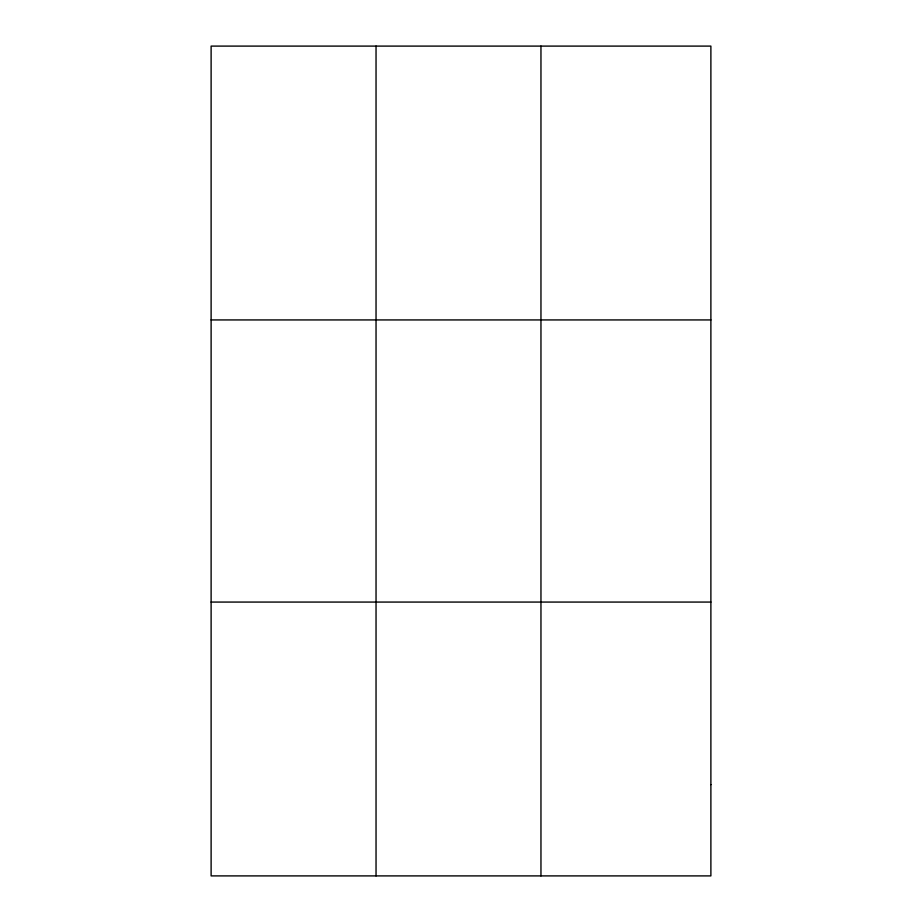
<?xml version="1.0" encoding="UTF-8"?>
<svg xmlns="http://www.w3.org/2000/svg" width="922" height="922" viewBox="0 0 922 922"><rect width="100%" height="100%" fill="white"/><g stroke="black" fill="none" stroke-linecap="round" stroke-linejoin="round"><path stroke-width="1.38" d="M376.038 875.9L376.038 46.1M540.96 875.9L540.96 46.1M211.115 319.934L710.885 319.934M211.115 602.066L710.885 602.066M710.885 784.622L710.885 875.9L211.115 875.9L211.115 46.1L710.885 46.1L710.885 784.622"/></g></svg>
